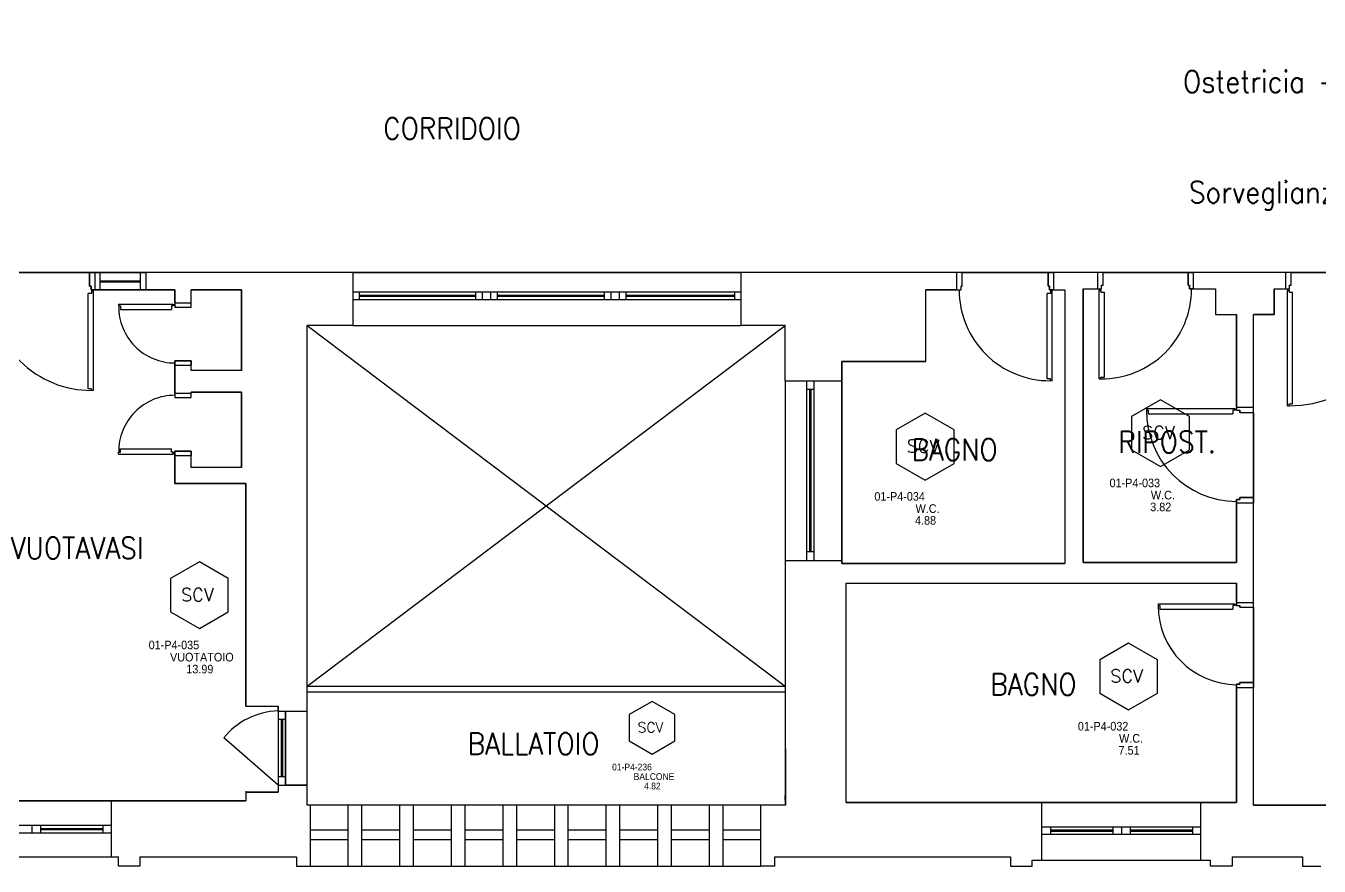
# Model space of a CAD drawing. Header units: inches. Extents: x 16420 to 16611, y 92341 to 92416.
# Drawn here: x 16583.13 to 16595.16, y 92394.56 to 92402.37 of the extents above; entities that cross this region are included whole.
import ezdxf
from ezdxf.enums import TextEntityAlignment as Align

# ---------------------------------------------------------------- set-up
doc = ezdxf.new("R2010")
doc.units = ezdxf.units.IN
doc.header["$LTSCALE"] = 50
doc.header["$MEASUREMENT"] = 0
doc.linetypes.add('NASCOSTA2', pattern=[0.1875, 0.125, -0.0625])
for name, color, linetype in [('A-LOCALI', 7, 'Continuous'), ('AA-CodiceVano', 7, 'Continuous'), ('GMM_DEST.USO', 50, 'Continuous'), ('PIANTA', 7, 'Continuous'), ('RM', 191, 'Continuous')]:
    doc.layers.add(name, color=color, linetype=linetype)
doc.styles.add('ARIAL', font='arial.ttf')
doc.styles.add('ARTECO', font='romans.shx', dxfattribs={"width": 0.9})
doc.styles.get("Standard").update_dxf_attribs({"font": 'txt.shx'})

# ---------------------------------------------------------------- blocks, each defined once
blk = doc.blocks.new('MFM_COD_VANO')
at = {"layer": 'A-LOCALI'}
for p, q in [((0, 0.621), (-0.269, 0.466)), ((0.269, 0.466), (0, 0.621)), ((-0.269, 0.466), (-0.269, 0.155)), ((0.269, 0.155), (0.269, 0.466)), ((-0.269, 0.155), (0, 0)), ((0, 0), (0.269, 0.155))]:
    blk.add_line(p, q, dxfattribs=at)
blk.add_text('SCV', height=0.12, dxfattribs=at).set_placement((-0.17, 0.255))
at = {"layer": 'A-LOCALI', "flags": 9}
for tag in ['MFM_NAME', 'MFM_COD_COMPLESSO', 'MFM_COD_EDIFICIO', 'MFM_COD_PIANO', 'MFM_COD_MACROAREA', 'MFM_ZONA', 'MFM_REPARTO']:
    blk.add_attdef(tag, (-0.084, 0.188), '', height=0.005, dxfattribs=at)
blk.add_attdef('MFM_ALTEZZA', text='', height=0.005, dxfattribs=at).set_placement((-0.057, 0.188), align=Align.CENTER)
at = {"layer": 'A-LOCALI', "style": 'ARIAL', "width": 0.9, "flags": 8}
for tag, p in [('MFM_COD_UT', (-0.026, -0.078)), ('MFM_DESTINAZIONE_USO', (0.023, -0.306)), ('MFM_SUPERFICIE', (0.004, -0.416))]:
    blk.add_attdef(tag, text='', height=0.08, dxfattribs=at).set_placement(p, align=Align.CENTER)
at = {"layer": 'A-LOCALI', "style": 'ARIAL', "width": 0.9}
for tag, p, height, flags in [('MFM_COD_LOCALE', (-0.472, -0.192), 0.08, 8), ('MFM_COD_SCHEDA', (-0.275, -0.483), 0.04, 9)]:
    blk.add_attdef(tag, p, '', height=height, dxfattribs=dict(at, flags=flags))

msp = doc.modelspace()

# ---------------------------------------------------------------- linework, layer by layer
at = {"layer": 'PIANTA', "color": 0}
for p, q in [((16583.719, 92399.946), (16583.719, 92400.073)), ((16583.719, 92400.073), (16583.769, 92400.073)), ((16586.169, 92400.073), (16583.769, 92400.073)), ((16583.769, 92400.073), (16584.244, 92400.073)), ((16583.769, 92400.073), (16583.769, 92399.913)), ((16583.819, 92399.913), (16583.819, 92400.073)), ((16584.194, 92399.913), (16584.194, 92400.073)), ((16584.194, 92399.913), (16584.194, 92400.073)), ((16584.244, 92400.073), (16584.244, 92399.913)), ((16586.169, 92400.073), (16589.779, 92400.073)), ((16586.169, 92400.073), (16586.169, 92399.583)), ((16591.789, 92400.073), (16589.779, 92400.073)), ((16589.779, 92400.073), (16589.779, 92399.583)), ((16591.789, 92399.913), (16591.789, 92400.073)), ((16591.839, 92400.073), (16591.789, 92400.073)), ((16591.839, 92399.946), (16591.839, 92400.073)), ((16592.639, 92399.946), (16592.639, 92400.073)), ((16592.639, 92400.073), (16592.689, 92400.073)), ((16593.099, 92400.073), (16592.689, 92400.073)), ((16592.689, 92399.913), (16592.689, 92400.073)), ((16593.099, 92399.923), (16593.099, 92400.073)), ((16593.149, 92400.073), (16593.099, 92400.073)), ((16593.149, 92399.956), (16593.149, 92400.073)), ((16593.939, 92400.073), (16593.989, 92400.073)), ((16593.939, 92399.956), (16593.939, 92400.073)), ((16594.849, 92400.073), (16593.989, 92400.073)), ((16593.989, 92399.923), (16593.989, 92400.073)), ((16594.849, 92399.923), (16594.849, 92400.073)), ((16594.899, 92400.073), (16594.849, 92400.073)), ((16594.899, 92399.956), (16594.899, 92400.073)), ((16583.819, 92399.998), (16584.194, 92399.998)), ((16583.819, 92399.988), (16584.194, 92399.988)), ((16593.134, 92399.923), (16593.134, 92399.956)), ((16593.134, 92399.956), (16593.149, 92399.956)), ((16593.939, 92399.956), (16593.954, 92399.956)), ((16593.954, 92399.923), (16593.954, 92399.956)), ((16594.884, 92399.923), (16594.884, 92399.956)), ((16594.884, 92399.956), (16594.899, 92399.956)), ((16583.707, 92398.994), (16583.707, 92399.88)), ((16583.739, 92399.88), (16583.707, 92399.88)), ((16583.734, 92399.946), (16583.719, 92399.946)), ((16583.734, 92399.913), (16583.734, 92399.946)), ((16583.769, 92399.913), (16583.734, 92399.913)), ((16583.739, 92399.897), (16583.739, 92399.88)), ((16583.756, 92399.897), (16583.739, 92399.897)), ((16583.756, 92398.978), (16583.756, 92399.897)), ((16584.514, 92399.913), (16583.769, 92399.913)), ((16583.769, 92399.913), (16584.244, 92399.913)), ((16584.514, 92399.793), (16584.514, 92399.913)), ((16585.134, 92399.913), (16584.664, 92399.913)), ((16584.664, 92399.793), (16584.664, 92399.913)), ((16585.134, 92399.163), (16585.134, 92399.913)), ((16586.169, 92399.893), (16589.779, 92399.893)), ((16586.229, 92399.893), (16586.229, 92399.823)), ((16586.229, 92399.863), (16587.311, 92399.863)), ((16586.229, 92399.853), (16587.311, 92399.853)), ((16587.311, 92399.893), (16587.311, 92399.823)), ((16587.371, 92399.893), (16587.371, 92399.823)), ((16587.451, 92399.893), (16587.451, 92399.823)), ((16587.511, 92399.893), (16587.511, 92399.823)), ((16587.511, 92399.863), (16588.508, 92399.863)), ((16587.511, 92399.853), (16588.508, 92399.853)), ((16588.508, 92399.893), (16588.508, 92399.823)), ((16588.568, 92399.893), (16588.568, 92399.823)), ((16588.648, 92399.893), (16588.648, 92399.823)), ((16588.708, 92399.893), (16588.708, 92399.823)), ((16588.708, 92399.863), (16589.719, 92399.863)), ((16588.708, 92399.853), (16589.719, 92399.853)), ((16589.719, 92399.893), (16589.719, 92399.823)), ((16591.789, 92399.913), (16591.499, 92399.913)), ((16591.499, 92399.248), (16591.499, 92399.913)), ((16591.789, 92399.913), (16591.829, 92399.913)), ((16591.829, 92399.913), (16591.829, 92399.946)), ((16591.839, 92399.946), (16591.829, 92399.946)), ((16592.627, 92399.085), (16592.627, 92399.88)), ((16592.659, 92399.88), (16592.627, 92399.88)), ((16592.649, 92399.946), (16592.639, 92399.946)), ((16592.649, 92399.913), (16592.649, 92399.946)), ((16592.689, 92399.913), (16592.649, 92399.913)), ((16592.659, 92399.897), (16592.659, 92399.88)), ((16592.676, 92399.897), (16592.659, 92399.897)), ((16592.676, 92399.068), (16592.676, 92399.897)), ((16592.689, 92399.913), (16592.793, 92399.913)), ((16592.793, 92399.913), (16592.793, 92397.368)), ((16592.964, 92399.923), (16593.099, 92399.923)), ((16592.964, 92399.923), (16592.964, 92397.378)), ((16593.099, 92399.923), (16593.134, 92399.923)), ((16593.113, 92399.086), (16593.113, 92399.907)), ((16593.113, 92399.907), (16593.129, 92399.907)), ((16593.129, 92399.907), (16593.129, 92399.89)), ((16593.129, 92399.89), (16593.162, 92399.89)), ((16593.162, 92399.102), (16593.162, 92399.89)), ((16593.989, 92399.923), (16593.954, 92399.923)), ((16593.989, 92399.923), (16594.194, 92399.923)), ((16594.194, 92399.923), (16594.194, 92399.683)), ((16594.739, 92399.923), (16594.849, 92399.923)), ((16594.739, 92399.923), (16594.739, 92399.683)), ((16594.849, 92399.923), (16594.884, 92399.923)), ((16594.863, 92398.836), (16594.863, 92399.907)), ((16594.863, 92399.907), (16594.879, 92399.907)), ((16594.879, 92399.907), (16594.879, 92399.89)), ((16594.879, 92399.89), (16594.912, 92399.89)), ((16594.912, 92398.852), (16594.912, 92399.89)), ((16583.991, 92399.779), (16584.498, 92399.779)), ((16583.991, 92399.779), (16583.991, 92399.763)), ((16583.991, 92399.763), (16584.008, 92399.763)), ((16584.008, 92399.763), (16584.008, 92399.73)), ((16584.008, 92399.73), (16584.481, 92399.73)), ((16584.481, 92399.763), (16584.481, 92399.73)), ((16584.498, 92399.763), (16584.481, 92399.763)), ((16584.498, 92399.779), (16584.498, 92399.763)), ((16584.514, 92399.793), (16584.664, 92399.793)), ((16584.514, 92399.793), (16584.514, 92399.753)), ((16584.514, 92399.753), (16584.547, 92399.753)), ((16584.547, 92399.753), (16584.664, 92399.753)), ((16584.547, 92399.753), (16584.547, 92399.753)), ((16584.664, 92399.753), (16584.664, 92399.793)), ((16586.169, 92399.823), (16589.779, 92399.823)), ((16594.194, 92399.683), (16594.389, 92399.683)), ((16594.389, 92398.823), (16594.389, 92399.683)), ((16594.739, 92399.683), (16594.549, 92399.683)), ((16594.549, 92398.823), (16594.549, 92399.683)), ((16585.744, 92395.998), (16585.744, 92399.583)), ((16585.744, 92396.228), (16590.191, 92399.583)), ((16585.744, 92399.583), (16590.191, 92396.228)), ((16586.169, 92399.583), (16585.744, 92399.583)), ((16586.169, 92399.583), (16589.779, 92399.583)), ((16590.191, 92399.583), (16589.779, 92399.583)), ((16590.191, 92399.068), (16590.191, 92399.583)), ((16584.514, 92399.253), (16584.547, 92399.253)), ((16584.514, 92399.213), (16584.514, 92399.253)), ((16584.547, 92399.253), (16584.547, 92399.253)), ((16584.547, 92399.253), (16584.664, 92399.253)), ((16584.664, 92399.253), (16584.664, 92399.213)), ((16591.499, 92399.248), (16590.719, 92399.248)), ((16590.719, 92399.248), (16590.719, 92399.068)), ((16584.514, 92399.213), (16584.664, 92399.213)), ((16584.514, 92398.953), (16584.514, 92399.213)), ((16584.664, 92399.163), (16584.664, 92399.213)), ((16585.134, 92399.163), (16584.664, 92399.163)), ((16583.739, 92398.994), (16583.707, 92398.994)), ((16583.739, 92398.978), (16583.739, 92398.994)), ((16590.191, 92399.068), (16590.191, 92397.398)), ((16590.191, 92399.068), (16590.719, 92399.068)), ((16590.389, 92399.068), (16590.389, 92397.398)), ((16590.459, 92399.068), (16590.459, 92397.398)), ((16590.719, 92399.068), (16590.719, 92397.398)), ((16592.659, 92399.085), (16592.627, 92399.085)), ((16592.659, 92399.068), (16592.659, 92399.085)), ((16592.676, 92399.068), (16592.659, 92399.068)), ((16593.113, 92399.086), (16593.129, 92399.086)), ((16593.129, 92399.102), (16593.162, 92399.102)), ((16593.129, 92399.086), (16593.129, 92399.102)), ((16583.756, 92398.978), (16583.739, 92398.978)), ((16584.514, 92398.953), (16584.664, 92398.953)), ((16584.514, 92398.953), (16584.514, 92398.913)), ((16584.514, 92398.913), (16584.547, 92398.913)), ((16584.547, 92398.913), (16584.547, 92398.913)), ((16584.547, 92398.913), (16584.664, 92398.913)), ((16584.664, 92398.953), (16584.664, 92398.963)), ((16585.134, 92398.963), (16584.664, 92398.963)), ((16584.664, 92398.913), (16584.664, 92398.953)), ((16585.134, 92398.263), (16585.134, 92398.963)), ((16590.459, 92398.988), (16590.389, 92398.988)), ((16590.419, 92398.988), (16590.419, 92397.478)), ((16590.429, 92398.988), (16590.429, 92397.478)), ((16593.552, 92398.809), (16594.373, 92398.809)), ((16593.552, 92398.809), (16593.552, 92398.793)), ((16593.552, 92398.793), (16593.568, 92398.793)), ((16593.568, 92398.793), (16593.568, 92398.76)), ((16593.568, 92398.76), (16594.356, 92398.76)), ((16594.356, 92398.793), (16594.356, 92398.76)), ((16594.373, 92398.793), (16594.356, 92398.793)), ((16594.373, 92398.809), (16594.373, 92398.793)), ((16594.389, 92398.823), (16594.549, 92398.823)), ((16594.389, 92398.823), (16594.389, 92398.793)), ((16594.389, 92398.793), (16594.422, 92398.793)), ((16594.422, 92398.773), (16594.422, 92398.793)), ((16594.422, 92398.773), (16594.549, 92398.773)), ((16594.549, 92398.773), (16594.549, 92398.823)), ((16594.863, 92398.836), (16594.88, 92398.836)), ((16594.88, 92398.852), (16594.912, 92398.852)), ((16594.88, 92398.836), (16594.88, 92398.852)), ((16583.991, 92398.403), (16584.008, 92398.403)), ((16583.991, 92398.387), (16583.991, 92398.403)), ((16584.008, 92398.436), (16584.481, 92398.436)), ((16584.008, 92398.403), (16584.008, 92398.436)), ((16584.481, 92398.403), (16584.481, 92398.436)), ((16584.498, 92398.403), (16584.481, 92398.403)), ((16584.498, 92398.387), (16584.498, 92398.403)), ((16584.514, 92398.413), (16584.547, 92398.413)), ((16584.514, 92398.373), (16584.514, 92398.413)), ((16584.547, 92398.413), (16584.664, 92398.413)), ((16584.547, 92398.413), (16584.547, 92398.413)), ((16584.664, 92398.413), (16584.664, 92398.373)), ((16583.991, 92398.387), (16584.498, 92398.387)), ((16584.514, 92398.113), (16584.514, 92398.373)), ((16584.514, 92398.373), (16584.664, 92398.373)), ((16584.664, 92398.263), (16584.664, 92398.373)), ((16585.134, 92398.263), (16584.664, 92398.263)), ((16585.174, 92398.113), (16584.514, 92398.113)), ((16585.174, 92396.043), (16585.174, 92398.113)), ((16592.964, 92398.093), (16592.964, 92398.093)), ((16594.389, 92397.963), (16594.422, 92397.963)), ((16594.389, 92397.933), (16594.389, 92397.963)), ((16594.389, 92397.378), (16594.389, 92397.933)), ((16594.389, 92397.933), (16594.549, 92397.933)), ((16594.422, 92397.983), (16594.549, 92397.983)), ((16594.422, 92397.963), (16594.422, 92397.983)), ((16594.549, 92397.983), (16594.549, 92397.933)), ((16594.549, 92397.008), (16594.549, 92397.933)), ((16590.459, 92397.478), (16590.389, 92397.478)), ((16590.191, 92397.398), (16590.719, 92397.398)), ((16590.191, 92397.398), (16590.191, 92395.213)), ((16590.719, 92397.398), (16590.719, 92397.368)), ((16590.719, 92397.368), (16592.793, 92397.368)), ((16592.964, 92397.378), (16594.389, 92397.378)), ((16590.759, 92397.188), (16594.389, 92397.188)), ((16590.759, 92395.148), (16590.759, 92397.188)), ((16594.389, 92397.008), (16594.389, 92397.188)), ((16593.661, 92396.994), (16594.373, 92396.994)), ((16593.661, 92396.994), (16593.661, 92396.978)), ((16593.661, 92396.978), (16593.677, 92396.978)), ((16593.677, 92396.978), (16593.677, 92396.945)), ((16593.677, 92396.945), (16594.356, 92396.945)), ((16594.356, 92396.978), (16594.356, 92396.945)), ((16594.373, 92396.978), (16594.356, 92396.978)), ((16594.373, 92396.994), (16594.373, 92396.978)), ((16594.389, 92397.008), (16594.549, 92397.008)), ((16594.389, 92397.008), (16594.389, 92396.978)), ((16594.389, 92396.978), (16594.422, 92396.978)), ((16594.422, 92396.963), (16594.422, 92396.978)), ((16594.422, 92396.963), (16594.549, 92396.963)), ((16594.549, 92396.963), (16594.549, 92397.008)), ((16585.744, 92396.228), (16590.191, 92396.228)), ((16594.389, 92396.248), (16594.422, 92396.248)), ((16594.389, 92396.218), (16594.389, 92396.248)), ((16594.389, 92395.148), (16594.389, 92396.228)), ((16594.422, 92396.263), (16594.549, 92396.263)), ((16594.422, 92396.248), (16594.422, 92396.263)), ((16594.549, 92396.263), (16594.549, 92396.218)), ((16594.549, 92395.123), (16594.549, 92396.228)), ((16585.744, 92396.178), (16590.191, 92396.178)), ((16594.389, 92396.218), (16594.549, 92396.218)), ((16585.174, 92396.043), (16585.474, 92396.043)), ((16585.474, 92395.998), (16585.474, 92396.043)), ((16585.474, 92395.998), (16585.474, 92395.308)), ((16585.474, 92395.998), (16585.744, 92395.998)), ((16585.544, 92395.998), (16585.544, 92395.308)), ((16585.744, 92395.308), (16585.744, 92395.998)), ((16585.544, 92395.918), (16585.474, 92395.918)), ((16585.504, 92395.918), (16585.504, 92395.388)), ((16585.514, 92395.918), (16585.514, 92395.388)), ((16585.544, 92395.388), (16585.474, 92395.388)), ((16585.474, 92395.308), (16585.744, 92395.308)), ((16585.474, 92395.308), (16585.474, 92395.243)), ((16585.744, 92395.123), (16585.744, 92395.308)), ((16582.444, 92395.163), (16583.924, 92395.163)), ((16583.924, 92395.163), (16585.174, 92395.163)), ((16583.924, 92394.643), (16583.924, 92395.163)), ((16585.174, 92395.253), (16585.174, 92395.163)), ((16585.174, 92395.243), (16585.474, 92395.243)), ((16590.193, 92395.123), (16590.191, 92395.213)), ((16590.759, 92395.148), (16592.579, 92395.148)), ((16592.579, 92394.613), (16592.579, 92395.148)), ((16592.579, 92395.148), (16594.059, 92395.148)), ((16594.059, 92395.148), (16594.389, 92395.148)), ((16594.059, 92394.613), (16594.059, 92395.148)), ((16585.744, 92395.123), (16585.744, 92395.123)), ((16585.774, 92395.123), (16585.744, 92395.123)), ((16585.774, 92394.557), (16585.774, 92395.123)), ((16586.124, 92395.123), (16585.774, 92395.123)), ((16586.254, 92395.123), (16586.124, 92395.123)), ((16586.124, 92395.123), (16586.124, 92394.557)), ((16586.604, 92395.123), (16586.254, 92395.123)), ((16586.254, 92394.557), (16586.254, 92395.123)), ((16586.734, 92395.123), (16586.604, 92395.123)), ((16586.604, 92395.123), (16586.604, 92394.557)), ((16587.084, 92395.123), (16586.734, 92395.123)), ((16586.734, 92394.557), (16586.734, 92395.123)), ((16587.214, 92395.123), (16587.084, 92395.123)), ((16587.084, 92395.123), (16587.084, 92394.557)), ((16587.564, 92395.123), (16587.214, 92395.123)), ((16587.214, 92394.557), (16587.214, 92395.123)), ((16587.694, 92395.123), (16587.564, 92395.123)), ((16587.564, 92395.123), (16587.564, 92394.557)), ((16588.044, 92395.123), (16587.694, 92395.123)), ((16587.694, 92394.557), (16587.694, 92395.123)), ((16588.174, 92395.123), (16588.044, 92395.123)), ((16588.044, 92395.123), (16588.044, 92394.557)), ((16588.524, 92395.123), (16588.174, 92395.123)), ((16588.174, 92394.557), (16588.174, 92395.123)), ((16588.654, 92395.123), (16588.524, 92395.123)), ((16588.524, 92395.123), (16588.524, 92394.557)), ((16589.004, 92395.123), (16588.654, 92395.123)), ((16588.654, 92394.557), (16588.654, 92395.123)), ((16589.134, 92395.123), (16589.004, 92395.123)), ((16589.004, 92395.123), (16589.004, 92394.557)), ((16589.484, 92395.123), (16589.134, 92395.123)), ((16589.134, 92394.557), (16589.134, 92395.123)), ((16589.614, 92395.123), (16589.484, 92395.123)), ((16589.484, 92395.123), (16589.484, 92394.557)), ((16589.964, 92395.123), (16589.614, 92395.123)), ((16589.614, 92394.557), (16589.614, 92395.123)), ((16590.193, 92395.123), (16589.964, 92395.123)), ((16589.964, 92394.557), (16589.964, 92395.123)), ((16594.549, 92395.123), (16595.254, 92395.123)), ((16582.444, 92394.937), (16583.924, 92394.937)), ((16583.184, 92394.937), (16583.184, 92394.867)), ((16583.264, 92394.937), (16583.264, 92394.867)), ((16583.264, 92394.907), (16583.844, 92394.907)), ((16583.844, 92394.937), (16583.844, 92394.867)), ((16592.579, 92394.923), (16594.059, 92394.923)), ((16592.659, 92394.923), (16592.659, 92394.853)), ((16593.239, 92394.923), (16593.239, 92394.853)), ((16593.319, 92394.923), (16593.319, 92394.853)), ((16593.399, 92394.923), (16593.399, 92394.853)), ((16593.979, 92394.923), (16593.979, 92394.853)), ((16582.444, 92394.867), (16583.924, 92394.867)), ((16583.264, 92394.897), (16583.844, 92394.897)), ((16586.124, 92394.891), (16585.774, 92394.891)), ((16586.124, 92394.801), (16585.774, 92394.801)), ((16586.604, 92394.891), (16586.254, 92394.891)), ((16586.604, 92394.801), (16586.254, 92394.801)), ((16587.084, 92394.891), (16586.734, 92394.891)), ((16587.084, 92394.801), (16586.734, 92394.801)), ((16587.564, 92394.891), (16587.214, 92394.891)), ((16587.564, 92394.801), (16587.214, 92394.801)), ((16588.044, 92394.891), (16587.694, 92394.891)), ((16588.044, 92394.801), (16587.694, 92394.801)), ((16588.524, 92394.891), (16588.174, 92394.891)), ((16588.524, 92394.801), (16588.174, 92394.801)), ((16589.004, 92394.891), (16588.654, 92394.891)), ((16589.004, 92394.801), (16588.654, 92394.801)), ((16589.484, 92394.891), (16589.134, 92394.891)), ((16589.484, 92394.801), (16589.134, 92394.801)), ((16589.964, 92394.891), (16589.614, 92394.891)), ((16589.964, 92394.801), (16589.614, 92394.801)), ((16592.579, 92394.853), (16594.059, 92394.853)), ((16592.659, 92394.893), (16593.239, 92394.893)), ((16592.659, 92394.883), (16593.239, 92394.883)), ((16593.399, 92394.893), (16593.979, 92394.893)), ((16593.399, 92394.883), (16593.979, 92394.883)), ((16582.444, 92394.643), (16583.924, 92394.643)), ((16583.924, 92394.643), (16583.989, 92394.643)), ((16583.989, 92394.557), (16583.989, 92394.643)), ((16584.189, 92394.557), (16583.989, 92394.557)), ((16584.189, 92394.643), (16585.644, 92394.643)), ((16584.189, 92394.643), (16584.189, 92394.557)), ((16585.644, 92394.643), (16585.644, 92394.557)), ((16585.644, 92394.557), (16585.644, 92394.557)), ((16585.644, 92394.557), (16585.774, 92394.557)), ((16585.774, 92394.557), (16586.124, 92394.557)), ((16586.124, 92394.557), (16586.254, 92394.557)), ((16586.254, 92394.557), (16586.604, 92394.557)), ((16586.604, 92394.557), (16586.734, 92394.557)), ((16586.734, 92394.557), (16587.084, 92394.557)), ((16587.084, 92394.557), (16587.214, 92394.557)), ((16587.214, 92394.557), (16587.564, 92394.557)), ((16587.564, 92394.557), (16587.694, 92394.557)), ((16587.694, 92394.557), (16588.044, 92394.557)), ((16588.044, 92394.557), (16588.174, 92394.557)), ((16588.174, 92394.557), (16588.524, 92394.557)), ((16588.524, 92394.557), (16588.654, 92394.557)), ((16588.654, 92394.557), (16589.004, 92394.557)), ((16589.004, 92394.557), (16589.134, 92394.557)), ((16589.134, 92394.557), (16589.484, 92394.557)), ((16589.484, 92394.557), (16589.614, 92394.557)), ((16589.614, 92394.557), (16589.964, 92394.557)), ((16590.094, 92394.557), (16589.964, 92394.557)), ((16590.094, 92394.643), (16592.288, 92394.643)), ((16590.094, 92394.557), (16590.094, 92394.643)), ((16592.288, 92394.643), (16592.288, 92394.557)), ((16592.288, 92394.557), (16592.488, 92394.557)), ((16592.488, 92394.613), (16592.639, 92394.613)), ((16592.488, 92394.557), (16592.488, 92394.613)), ((16592.579, 92394.613), (16594.059, 92394.613)), ((16594.059, 92394.613), (16594.148, 92394.613)), ((16594.148, 92394.557), (16594.148, 92394.613)), ((16594.348, 92394.557), (16594.148, 92394.557)), ((16594.348, 92394.643), (16595.003, 92394.643)), ((16594.348, 92394.643), (16594.348, 92394.557)), ((16595.003, 92394.643), (16595.003, 92394.557)), ((16595.003, 92394.557), (16595.173, 92394.557))]:
    msp.add_line(p, q, dxfattribs=at)
at = {"layer": 'PIANTA', "color": 0, "linetype": 'NASCOSTA2'}
msp.add_line((16585.474, 92395.308), (16584.97, 92395.748), dxfattribs=at)
at = {"layer": 'PIANTA', "color": 0}
for centre in [(16583.747, 92399.905), (16592.667, 92399.905), (16593.121, 92399.915), (16594.871, 92399.915), (16584.506, 92399.771), (16594.381, 92398.801), (16584.506, 92398.395), (16594.381, 92396.986)]:
    msp.add_circle(centre, 0.00633, dxfattribs=at)
at = {"layer": 'PIANTA', "color": 0, "linetype": 'NASCOSTA2'}
for centre, radius, start, end in [((16583.735, 92399.913), 0.935, 180.0006, 270.2824), ((16592.654, 92399.913), 0.845, 180.0006, 270.348), ((16593.134, 92399.923), 0.838, 269.6573, 359.9994), ((16594.877, 92399.93), 1.095, 270.111, 359.6246), ((16584.514, 92399.756), 0.523, 179.2345, 269.9994), ((16584.514, 92398.41), 0.523, 90.0006, 180.7655), ((16594.395, 92398.791), 0.844, 179.8975, 269.5834), ((16594.395, 92396.977), 0.734, 179.8975, 269.5834), ((16585.494, 92395.324), 0.675, 91.6626, 140.9874)]:
    msp.add_arc(centre, radius, start, end, dxfattribs=at)
at = {"layer": 'RM'}
for points in [[(16582.189, 92402.523), (16601.599, 92402.523), (16601.599, 92400.073), (16582.189, 92400.073), (16582.189, 92402.523)], [(16582.829, 92400.073), (16583.719, 92400.073), (16583.719, 92399.946), (16583.734, 92399.946), (16583.734, 92399.913), (16584.514, 92399.913), (16584.514, 92399.753), (16584.664, 92399.753), (16584.664, 92399.913), (16585.134, 92399.913), (16585.134, 92399.163), (16584.664, 92399.163), (16584.664, 92399.253), (16584.514, 92399.253), (16584.514, 92399.213), (16584.514, 92399.213), (16584.514, 92398.913), (16584.664, 92398.913), (16584.664, 92398.963), (16585.134, 92398.963), (16585.134, 92398.263), (16584.664, 92398.263), (16584.664, 92398.413), (16584.514, 92398.413), (16584.514, 92398.113), (16585.174, 92398.113), (16585.174, 92396.043), (16585.474, 92396.043), (16585.474, 92395.918), (16585.474, 92395.388), (16585.474, 92395.308), (16585.474, 92395.243), (16585.174, 92395.243), (16585.174, 92395.163), (16582.234, 92395.163)]]:
    msp.add_lwpolyline(points, dxfattribs=at)
for points in [[(16592.793, 92399.913), (16592.793, 92397.368), (16590.719, 92397.368), (16590.719, 92399.248), (16591.499, 92399.248), (16591.499, 92399.913), (16591.789, 92399.913), (16591.789, 92399.913), (16591.829, 92399.913), (16591.829, 92399.946), (16591.839, 92399.946), (16591.839, 92400.073), (16592.639, 92400.073), (16592.639, 92399.946), (16592.649, 92399.946), (16592.649, 92399.913)], [(16594.194, 92399.683), (16594.389, 92399.683), (16594.389, 92398.793), (16594.422, 92398.793), (16594.422, 92398.773), (16594.549, 92398.773), (16594.549, 92397.983), (16594.422, 92397.983), (16594.422, 92397.963), (16594.389, 92397.963), (16594.389, 92397.378), (16592.964, 92397.378), (16592.964, 92399.923), (16593.134, 92399.923), (16593.134, 92399.956), (16593.149, 92399.956), (16593.149, 92400.073), (16593.939, 92400.073), (16593.939, 92399.956), (16593.954, 92399.956), (16593.954, 92399.923), (16594.194, 92399.923)], [(16598.039, 92399.413), (16598.039, 92395.123), (16594.549, 92395.123), (16594.549, 92396.263), (16594.549, 92396.963), (16594.549, 92397.983), (16594.549, 92398.773), (16594.549, 92399.683), (16594.739, 92399.683), (16594.739, 92399.923), (16594.884, 92399.923), (16594.884, 92399.956), (16594.899, 92399.956), (16594.899, 92400.073), (16595.939, 92400.073), (16595.939, 92399.956), (16595.954, 92399.956), (16595.954, 92399.923), (16596.809, 92399.923), (16596.809, 92399.413)], [(16590.759, 92397.188), (16594.389, 92397.188), (16594.389, 92396.978), (16594.422, 92396.978), (16594.422, 92396.963), (16594.549, 92396.963), (16594.549, 92396.263), (16594.422, 92396.263), (16594.422, 92396.248), (16594.389, 92396.248), (16594.389, 92395.148), (16590.759, 92395.148)], [(16590.191, 92396.178), (16590.193, 92395.123), (16585.744, 92395.123), (16585.744, 92395.308), (16585.544, 92395.308), (16585.544, 92395.998), (16585.744, 92395.998), (16585.744, 92396.178)]]:
    msp.add_lwpolyline(points, close=True, dxfattribs=at)

# ---------------------------------------------------------------- block references
at = {"layer": 'AA-CodiceVano'}
ref = msp.add_blockref('MFM_COD_VANO', (16593.682, 92398.271), dxfattribs=at)
ref.add_attrib('MFM_COD_LOCALE', '01-P4-033', (16593.209, 92398.078), dxfattribs={"layer": 'A-LOCALI', "height": 0.08, "style": 'ARIAL', "width": 0.9})
ref.add_attrib('MFM_SUPERFICIE', '3.82', dxfattribs={"layer": 'A-LOCALI', "height": 0.08, "style": 'ARIAL', "width": 0.9}).set_placement((16593.685, 92397.855), align=Align.CENTER)
ref.add_attrib('MFM_DESTINAZIONE_USO', 'W.C.', dxfattribs={"layer": 'A-LOCALI', "height": 0.08, "style": 'ARIAL', "width": 0.9}).set_placement((16593.705, 92397.965), align=Align.CENTER)
ref = msp.add_blockref('MFM_COD_VANO', (16591.493, 92398.145), dxfattribs=at)
ref.add_attrib('MFM_COD_LOCALE', '01-P4-034', (16591.021, 92397.953), dxfattribs={"layer": 'A-LOCALI', "height": 0.08, "style": 'ARIAL', "width": 0.9})
ref.add_attrib('MFM_SUPERFICIE', '4.88', dxfattribs={"layer": 'A-LOCALI', "height": 0.08, "style": 'ARIAL', "width": 0.9}).set_placement((16591.497, 92397.73), align=Align.CENTER)
ref.add_attrib('MFM_DESTINAZIONE_USO', 'W.C.', dxfattribs={"layer": 'A-LOCALI', "height": 0.08, "style": 'ARIAL', "width": 0.9}).set_placement((16591.516, 92397.84), align=Align.CENTER)
ref = msp.add_blockref('MFM_COD_VANO', (16584.742, 92396.764), dxfattribs=at)
ref.add_attrib('MFM_COD_LOCALE', '01-P4-035', (16584.27, 92396.572), dxfattribs={"layer": 'A-LOCALI', "height": 0.08, "style": 'ARIAL', "width": 0.9})
ref.add_attrib('MFM_SUPERFICIE', '13.99', dxfattribs={"layer": 'A-LOCALI', "height": 0.08, "style": 'ARIAL', "width": 0.9}).set_placement((16584.746, 92396.348), align=Align.CENTER)
ref.add_attrib('MFM_DESTINAZIONE_USO', 'VUOTATOIO', dxfattribs={"layer": 'A-LOCALI', "height": 0.08, "style": 'ARIAL', "width": 0.9}).set_placement((16584.765, 92396.459), align=Align.CENTER)
ref = msp.add_blockref('MFM_COD_VANO', (16593.386, 92396.009), dxfattribs=at)
ref.add_attrib('MFM_COD_LOCALE', '01-P4-032', (16592.914, 92395.817), dxfattribs={"layer": 'A-LOCALI', "height": 0.08, "style": 'ARIAL', "width": 0.9})
ref.add_attrib('MFM_SUPERFICIE', '7.51', dxfattribs={"layer": 'A-LOCALI', "height": 0.08, "style": 'ARIAL', "width": 0.9}).set_placement((16593.39, 92395.593), align=Align.CENTER)
ref.add_attrib('MFM_DESTINAZIONE_USO', 'W.C.', dxfattribs={"layer": 'A-LOCALI', "height": 0.08, "style": 'ARIAL', "width": 0.9}).set_placement((16593.409, 92395.704), align=Align.CENTER)
ref = msp.add_blockref('MFM_COD_VANO', (16588.953, 92395.598), dxfattribs=dict(at, xscale=0.7876106902675798, yscale=0.7876106902675798, zscale=0.7876106902675798))
ref.add_attrib('MFM_COD_LOCALE', '01-P4-236', (16588.581, 92395.446), dxfattribs={"layer": 'A-LOCALI', "height": 0.063, "style": 'ARIAL', "width": 0.9})
ref.add_attrib('MFM_SUPERFICIE', '4.82', dxfattribs={"layer": 'A-LOCALI', "height": 0.063, "style": 'ARIAL', "width": 0.9}).set_placement((16588.956, 92395.27), align=Align.CENTER)
ref.add_attrib('MFM_DESTINAZIONE_USO', 'BALCONE', dxfattribs={"layer": 'A-LOCALI', "height": 0.063, "style": 'ARIAL', "width": 0.9}).set_placement((16588.971, 92395.357), align=Align.CENTER)

# ---------------------------------------------------------------- texts
at = {"layer": 'GMM_DEST.USO', "color": 0, "style": 'ARTECO', "width": 0.9}
for s, p in [('Ostetricia - Ginecologia', (16593.892, 92401.748)), ('Sorveglianza Sanitaria', (16593.947, 92400.72))]:
    msp.add_text(s, height=0.2, dxfattribs=at).set_placement(p)
for s, p in [('CORRIDOIO ', (16587.154, 92401.313)), ('BAGNO', (16591.767, 92398.328)), ('RIPOST.', (16593.745, 92398.399)), ('VUOTAVASI', (16583.604, 92397.413)), ('BAGNO', (16592.501, 92396.146)), ('BALLATOIO', (16587.851, 92395.594))]:
    msp.add_text(s, height=0.2, dxfattribs=at).set_placement(p, align=Align.CENTER)

doc.saveas('drawing.dxf')
